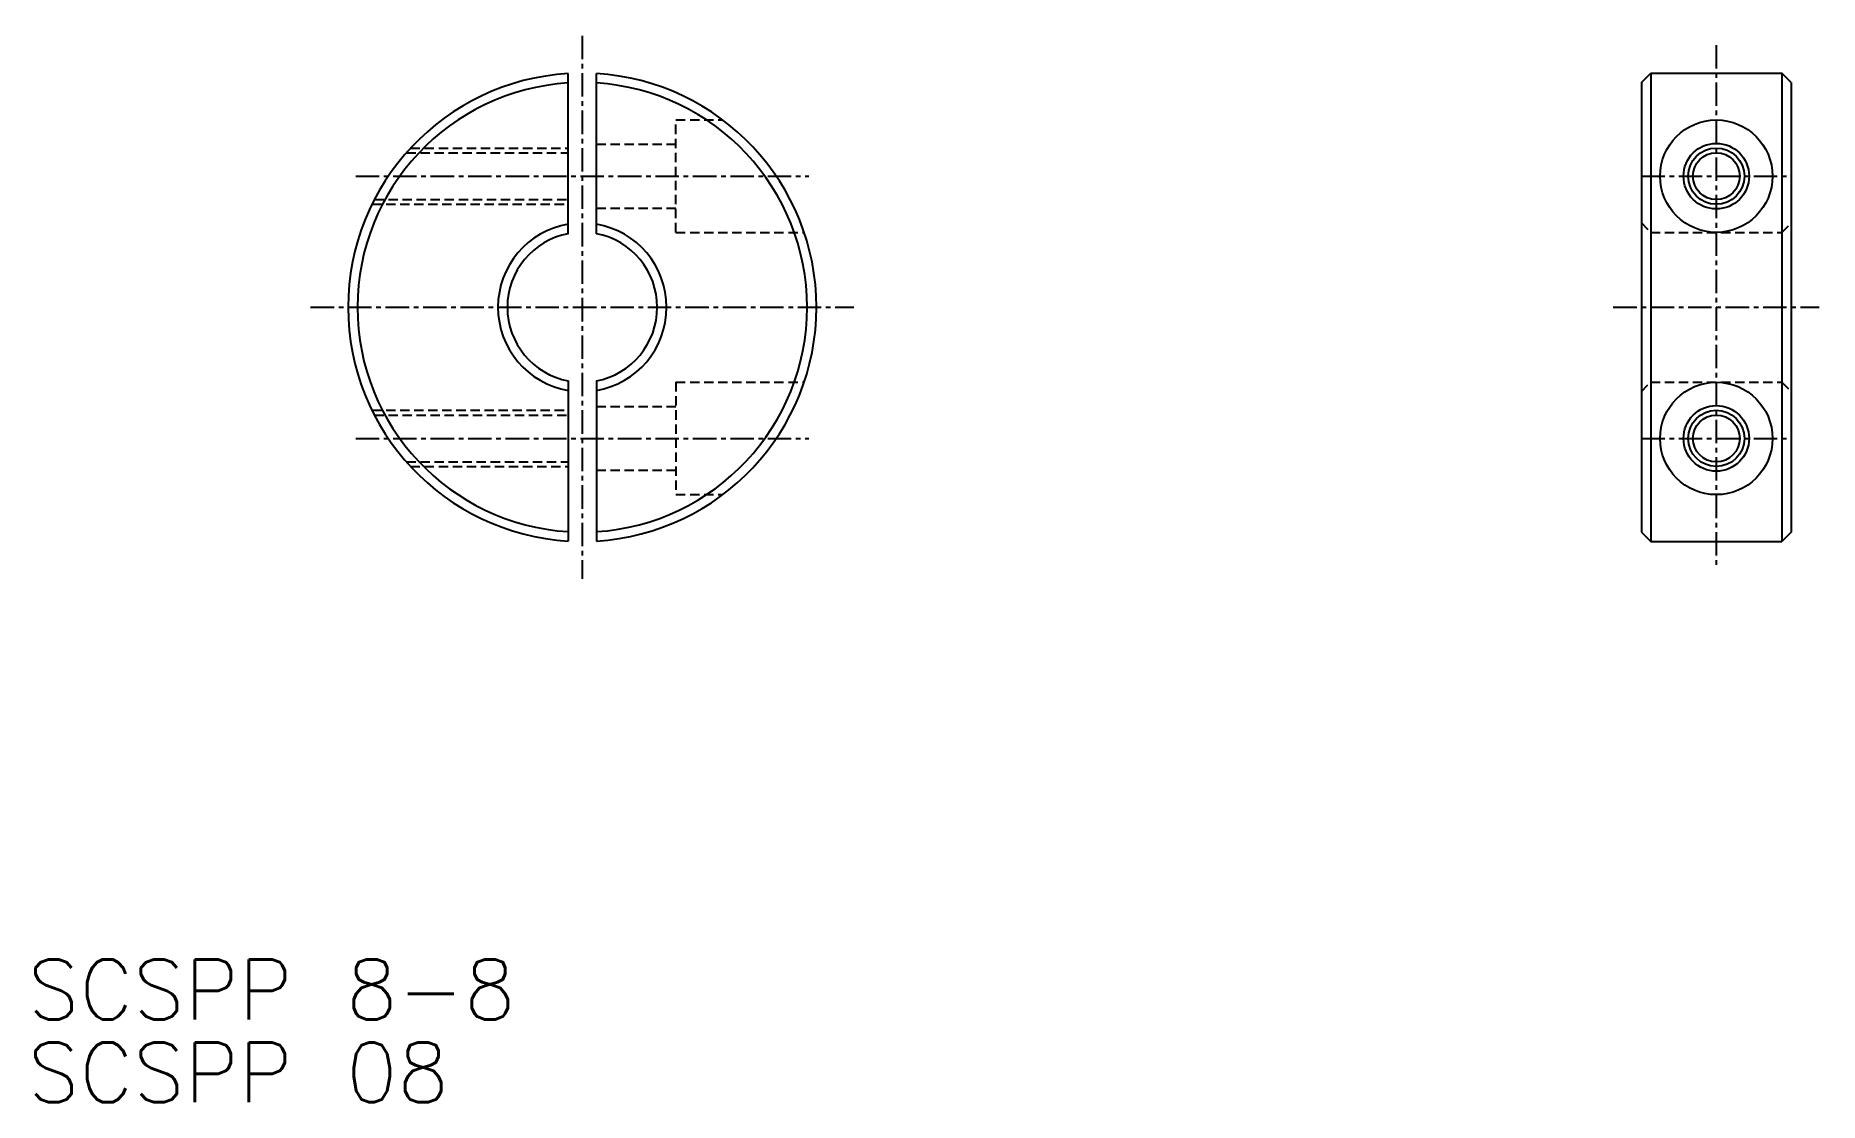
# Model space of a CAD drawing. Extents: x 49.6 to 144.8, y -10.1 to 46.8.
import ezdxf

# ---------------------------------------------------------------- set-up
doc = ezdxf.new("R2010")
doc.units = 0
doc.linetypes.add('CENTER', pattern=[2, 1.25, -0.25, 0.25, -0.25])
doc.linetypes.add('DASHED', pattern=[0.75, 0.5, -0.25])
doc.layers.get('0').update_dxf_attribs({"linetype": 'CONTINUOUS'})
doc.layers.add('CENTER', color=1, linetype='CENTER')
doc.styles.get("Standard").update_dxf_attribs({"font": 'txt.shx', "bigfont": 'bigfont.shx'})

msp = doc.modelspace()

# ---------------------------------------------------------------- linework, layer by layer
at = {"color": 7, "linetype": 'CONTINUOUS'}
for p, q in [((78.054, 36.238), (78.054, 44.786)), ((79.554, 36.238), (79.554, 44.786)), ((135.339, 44.309), (135.839, 44.809)), ((135.839, 44.809), (135.839, 19.809)), ((135.839, 44.809), (142.839, 44.809)), ((142.839, 44.809), (142.839, 19.809)), ((143.339, 44.309), (142.839, 44.809)), ((135.339, 44.309), (135.339, 20.309)), ((143.339, 44.309), (143.339, 20.309)), ((78.054, 28.38), (78.054, 19.831)), ((79.554, 28.38), (79.554, 19.831)), ((135.339, 20.309), (135.839, 19.809)), ((143.339, 20.309), (142.839, 19.809)), ((135.839, 19.809), (142.839, 19.809))]:
    msp.add_line(p, q, dxfattribs=at)
at = {"color": 3, "linetype": 'DASHED'}
for p, q in [((83.804, 36.309), (83.804, 42.309)), ((83.804, 42.309), (86.304, 42.309)), ((79.554, 41.009), (83.804, 41.009)), ((69.413, 40.559), (78.054, 40.559)), ((69.638, 40.809), (78.054, 40.809)), ((67.579, 37.809), (78.054, 37.809)), ((67.705, 38.059), (78.054, 38.059)), ((79.554, 37.609), (83.804, 37.609)), ((83.804, 36.309), (90.646, 36.309)), ((135.339, 36.809), (135.839, 36.309)), ((135.839, 36.309), (142.839, 36.309)), ((142.839, 36.309), (143.339, 36.809)), ((83.804, 28.309), (83.804, 22.309)), ((83.804, 28.309), (90.646, 28.309)), ((135.339, 27.809), (135.839, 28.309)), ((135.839, 28.309), (142.839, 28.309)), ((142.839, 28.309), (143.339, 27.809)), ((67.579, 26.809), (78.054, 26.809)), ((79.554, 27.009), (83.804, 27.009)), ((67.705, 26.559), (78.054, 26.559)), ((69.413, 24.059), (78.054, 24.059)), ((69.638, 23.809), (78.054, 23.809)), ((79.554, 23.609), (83.804, 23.609)), ((83.804, 22.309), (86.304, 22.309))]:
    msp.add_line(p, q, dxfattribs=at)
for p, q in [((137.089, 19.809), (137.089, 19.809)), ((139.339, 19.809), (139.339, 19.809))]:
    msp.add_line(p, q)
at = {"color": 7, "linetype": 'CONTINUOUS'}
for centre, radius in [((139.339, 39.309), 3), ((139.339, 39.309), 1.75), ((139.339, 39.309), 1.25), ((139.339, 25.309), 3), ((139.339, 25.309), 1.75), ((139.339, 25.309), 1.25)]:
    msp.add_circle(centre, radius, dxfattribs=at)
at = {"color": 3, "linetype": 'CONTINUOUS'}
for centre in [(139.339, 39.309), (139.339, 25.309)]:
    msp.add_circle(centre, 1.5, dxfattribs=at)
at = {"color": 7, "linetype": 'CONTINUOUS'}
for radius, start, end in [(12.5, 93.43981, 266.56019), (12.5, 273.43981, 86.56019), (12, 93.58332, 266.41668), (12, 273.58332, 86.41668), (4.5, 99.59407, 260.40593), (4, 100.80692, 259.19308), (4.5, 279.59407, 80.40593), (4, 280.80692, 79.19308)]:
    msp.add_arc((78.804, 32.309), radius, start, end, dxfattribs=at)
at = {"layer": 'CENTER', "color": 1, "linetype": 'CENTER'}
for p, q in [((78.804, 46.809), (78.804, 17.809)), ((139.339, 46.309), (139.339, 18.309)), ((66.71, 39.309), (90.897, 39.309)), ((135.339, 39.309), (143.339, 39.309)), ((64.304, 32.309), (93.304, 32.309)), ((133.839, 32.309), (144.839, 32.309)), ((66.71, 25.309), (90.897, 25.309)), ((135.339, 25.309), (143.339, 25.309))]:
    msp.add_line(p, q, dxfattribs=at)

# ---------------------------------------------------------------- texts
for s, p in [('SCSPP 8-8', (49.213, -5.703)), ('SCSPP 08', (49.213, -10.131))]:
    msp.add_text(s, height=3.2).set_placement(p)

doc.saveas('drawing.dxf')
